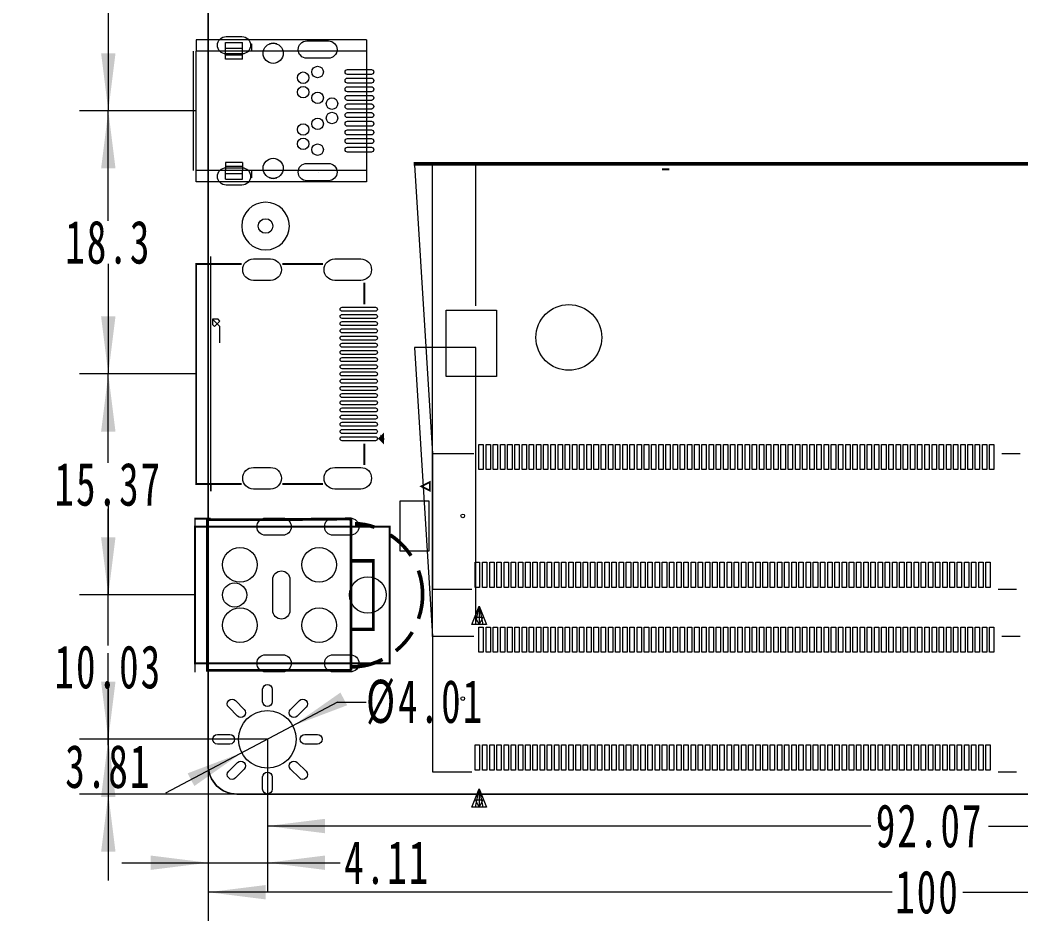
# Model space of a CAD drawing. Header units: millimetres. Extents: x -63 to 68, y -58 to 57.
# Drawn here: x -63 to 6.6, y -58.1 to 4.5 of the extents above; entities that cross this region are included whole.
import ezdxf

# ---------------------------------------------------------------- set-up
doc = ezdxf.new("R2010")
doc.units = ezdxf.units.MM
doc.layers.get('0').update_dxf_attribs({"lineweight": 18})
for name, color, linetype, lineweight in [('BG_OUTLINE', 1, 'Continuous', 18), ('PG_SILKSCREEN_TOP', 2, 'Continuous', 18), ('PIN_TOP', 3, 'Continuous', 18), ('尺寸线层', 3, 'Continuous', 18)]:
    doc.layers.add(name, color=color, linetype=linetype, lineweight=lineweight)
doc.styles.add('标准', font='', dxfattribs={"width": 0.667})
doc.styles.get('标准').set_extended_font_data('宋体')
doc.dimstyles.new('标准', dxfattribs={"dimtxt": 3, "dimasz": 4, "dimexe": 2, "dimexo": 0, "dimtad": 0, "dimtih": 1, "dimtoh": 1, "dimdsep": 46, "dimtxsty": '标准', "dimblk": '_CAXARROW', "dimcen": 0, "dimdle": 6, "dimazin": 2, "dimtfac": 0.707107, "dimtdec": 3, "dimtmove": 0, "dimatfit": 3, "dimfxl": 1, "dimtolj": 1, "dimarcsym": 1})

# ---------------------------------------------------------------- blocks, each defined once
blk = doc.blocks.new('*X2')
at = {"layer": '尺寸线层', "linetype": 'ByBlock'}
for points in [[(-45.799, -51.513), (-41.799, -51.013), (-41.799, -52.013)], [(46.276, -51.513), (42.276, -51.013), (42.276, -52.013)]]:
    blk.add_hatch(color=0, dxfattribs=at).paths.add_polyline_path(points, flags=0)
at = {"layer": '尺寸线层', "color": 0, "linetype": 'ByBlock'}
for p, q in [((-45.799, -45.482), (-45.799, -53.513)), ((46.276, -45.481), (46.276, -53.513)), ((-3.853, -51.513), (-45.799, -51.513)), ((4.33, -51.513), (46.276, -51.513))]:
    blk.add_line(p, q, dxfattribs=at)
at = {"layer": '尺寸线层', "color": 0, "linetype": 'ByBlock', "insert": (0.238, -51.513), "char_height": 3, "width": 12.27418, "attachment_point": 5, "line_spacing_factor": 1.15057, "style": '标准'}
blk.add_mtext('\\T1.1;92.07', dxfattribs=at)
blk = doc.blocks.new('_CAXARROW')
blk.add_hatch(color=0).paths.add_polyline_path([(0, 0), (-1, 0.125), (-1, -0.125)], flags=0)
blk = doc.blocks.new('*X3')
at = {"layer": '尺寸线层', "linetype": 'ByBlock'}
for points in [[(-49.914, -56.114), (-45.914, -55.614), (-45.914, -56.614)], [(50.086, -56.114), (46.086, -55.614), (46.086, -56.614)]]:
    blk.add_hatch(color=0, dxfattribs=at).paths.add_polyline_path(points, flags=0)
at = {"layer": '尺寸线层', "color": 0, "linetype": 'ByBlock'}
for p, q in [((-49.914, -47.292), (-49.914, -58.114)), ((50.086, -47.291), (50.086, -58.114)), ((-2.369, -56.114), (-49.914, -56.114)), ((2.541, -56.114), (50.086, -56.114))]:
    blk.add_line(p, q, dxfattribs=at)
at = {"layer": '尺寸线层', "color": 0, "linetype": 'ByBlock', "insert": (0.086, -56.114), "char_height": 3, "width": 7.36451, "attachment_point": 5, "line_spacing_factor": 1.15057, "style": '标准'}
blk.add_mtext('\\T1.1;100', dxfattribs=at)
blk = doc.blocks.new('*X4')
at = {"layer": '尺寸线层', "linetype": 'ByBlock'}
for points in [[(-49.914, -54.063), (-53.914, -53.563), (-53.914, -54.563)], [(-45.799, -54.063), (-41.799, -53.563), (-41.799, -54.563)]]:
    blk.add_hatch(color=0, dxfattribs=at).paths.add_polyline_path(points, flags=0)
at = {"layer": '尺寸线层', "color": 0, "linetype": 'ByBlock'}
for p, q in [((-45.799, -45.482), (-45.799, -56.063)), ((-49.914, -47.292), (-49.914, -56.063)), ((-55.914, -54.063), (-45.799, -54.063)), ((-45.799, -54.063), (-40.747, -54.063))]:
    blk.add_line(p, q, dxfattribs=at)
at = {"layer": '尺寸线层', "color": 0, "linetype": 'ByBlock', "insert": (-37.473, -54.063), "char_height": 3, "width": 9.81934, "attachment_point": 5, "line_spacing_factor": 1.15057, "style": '标准'}
blk.add_mtext('\\T1.1;4.11', dxfattribs=at)
blk = doc.blocks.new('*X6')
at = {"layer": '尺寸线层', "linetype": 'ByBlock'}
for points in [[(-56.857, -45.482), (-57.357, -41.482), (-56.357, -41.482)], [(-56.857, -49.292), (-57.357, -53.292), (-56.357, -53.292)]]:
    blk.add_hatch(color=0, dxfattribs=at).paths.add_polyline_path(points, flags=0)
at = {"layer": '尺寸线层', "color": 0, "linetype": 'ByBlock'}
for p, q in [((-56.857, -45.887), (-56.857, -39.482)), ((-45.799, -45.482), (-58.857, -45.482)), ((-47.914, -49.292), (-58.857, -49.292)), ((-56.857, -48.887), (-56.857, -55.292))]:
    blk.add_line(p, q, dxfattribs=at)
at = {"layer": '尺寸线层', "color": 0, "linetype": 'ByBlock', "insert": (-56.857, -47.387), "char_height": 3, "width": 9.81934, "attachment_point": 5, "line_spacing_factor": 1.15057, "style": '标准'}
blk.add_mtext('\\T1.1;3.81', dxfattribs=at)
blk = doc.blocks.new('*X7')
at = {"layer": '尺寸线层', "linetype": 'ByBlock'}
for points in [[(-56.857, -35.449), (-57.357, -31.449), (-56.357, -31.449)], [(-56.857, -45.482), (-57.357, -49.482), (-56.357, -49.482)]]:
    blk.add_hatch(color=0, dxfattribs=at).paths.add_polyline_path(points, flags=0)
at = {"layer": '尺寸线层', "color": 0, "linetype": 'ByBlock'}
for p, q in [((-56.857, -38.965), (-56.857, -29.449)), ((-50.824, -35.449), (-58.857, -35.449)), ((-56.857, -41.965), (-56.857, -51.482)), ((-45.799, -45.482), (-58.857, -45.482))]:
    blk.add_line(p, q, dxfattribs=at)
at = {"layer": '尺寸线层', "color": 0, "linetype": 'ByBlock', "insert": (-56.857, -40.465), "char_height": 3, "width": 12.27418, "attachment_point": 5, "line_spacing_factor": 1.15057, "style": '标准'}
blk.add_mtext('\\T1.1;10.03', dxfattribs=at)
blk = doc.blocks.new('*X8')
at = {"layer": '尺寸线层', "linetype": 'ByBlock'}
for points in [[(-56.857, -20.082), (-57.357, -24.082), (-56.357, -24.082)], [(-56.857, -35.449), (-57.357, -31.449), (-56.357, -31.449)]]:
    blk.add_hatch(color=0, dxfattribs=at).paths.add_polyline_path(points, flags=0)
at = {"layer": '尺寸线层', "color": 0, "linetype": 'ByBlock'}
for p, q in [((-50.747, -20.082), (-58.857, -20.082)), ((-56.857, -26.265), (-56.857, -20.082)), ((-56.857, -29.265), (-56.857, -35.449)), ((-50.824, -35.449), (-58.857, -35.449))]:
    blk.add_line(p, q, dxfattribs=at)
at = {"layer": '尺寸线层', "color": 0, "linetype": 'ByBlock', "insert": (-56.857, -27.765), "char_height": 3, "width": 12.27418, "attachment_point": 5, "line_spacing_factor": 1.15057, "style": '标准'}
blk.add_mtext('\\T1.1;15.37', dxfattribs=at)
blk = doc.blocks.new('*X9')
at = {"layer": '尺寸线层', "linetype": 'ByBlock'}
for points in [[(-56.857, -1.786), (-57.357, -5.786), (-56.357, -5.786)], [(-56.857, -20.082), (-57.357, -16.082), (-56.357, -16.082)]]:
    blk.add_hatch(color=0, dxfattribs=at).paths.add_polyline_path(points, flags=0)
at = {"layer": '尺寸线层', "color": 0, "linetype": 'ByBlock'}
for p, q in [((-50.747, -1.786), (-58.857, -1.786)), ((-56.857, -9.434), (-56.857, -1.786)), ((-56.857, -12.434), (-56.857, -20.082)), ((-50.747, -20.082), (-58.857, -20.082))]:
    blk.add_line(p, q, dxfattribs=at)
at = {"layer": '尺寸线层', "color": 0, "linetype": 'ByBlock', "insert": (-56.857, -10.934), "char_height": 3, "width": 9.81934, "attachment_point": 5, "line_spacing_factor": 1.15057, "style": '标准'}
blk.add_mtext('\\T1.1;18.3', dxfattribs=at)
blk = doc.blocks.new('*X10')
at = {"layer": '尺寸线层', "linetype": 'ByBlock'}
for points in [[(-56.857, 16.738), (-57.357, 12.738), (-56.357, 12.738)], [(-56.857, -1.786), (-57.357, 2.214), (-56.357, 2.214)]]:
    blk.add_hatch(color=0, dxfattribs=at).paths.add_polyline_path(points, flags=0)
at = {"layer": '尺寸线层', "color": 0, "linetype": 'ByBlock'}
for p, q in [((-51.894, 16.738), (-58.857, 16.738)), ((-56.857, 8.976), (-56.857, 16.738)), ((-56.857, 5.976), (-56.857, -1.786)), ((-50.747, -1.786), (-58.857, -1.786))]:
    blk.add_line(p, q, dxfattribs=at)
at = {"layer": '尺寸线层', "color": 0, "linetype": 'ByBlock', "insert": (-56.857, 7.476), "char_height": 3, "width": 12.27418, "attachment_point": 5, "line_spacing_factor": 1.15057, "style": '标准'}
blk.add_mtext('\\T1.1;18.52', dxfattribs=at)
blk = doc.blocks.new('*X24')
at = {"layer": '尺寸线层', "linetype": 'ByBlock'}
for points in [[(-44.025, -44.544), (-40.255, -43.117), (-40.722, -42.233)], [(-47.573, -46.419), (-50.876, -48.73), (-51.344, -47.846)]]:
    blk.add_hatch(color=0, dxfattribs=at).paths.add_polyline_path(points, flags=0)
at = {"layer": '尺寸线层', "color": 0, "linetype": 'ByBlock'}
for q in [(-52.878, -49.222), (-38.925, -42.907)]:
    blk.add_line((-40.926, -42.907), q, dxfattribs=at)
at = {"layer": '尺寸线层', "color": 0, "linetype": 'ByBlock', "insert": (-34.834, -42.907), "char_height": 3, "width": 12.27418, "attachment_point": 5, "line_spacing_factor": 1.15057, "style": '标准'}
blk.add_mtext('\\T1.1;%%C4.01', dxfattribs=at)

msp = doc.modelspace()

# ---------------------------------------------------------------- linework, layer by layer
at = {"layer": 'BG_OUTLINE'}
for points in [[(48.086, -49.291), (-47.914, -49.292, -0.414214), (-49.914, -47.292), (-49.914, 48.708, -0.414214), (-47.914, 50.708), (48.085, 50.709, -0.414214), (50.085, 48.709), (50.086, -47.291, -0.414214)], [(50.086, -47.291), (50.085, 48.709, 0.414214), (48.085, 50.709), (-47.914, 50.708, 0.414214), (-49.914, 48.708), (-49.914, -47.292, 0.414214), (-47.914, -49.292), (48.086, -49.291, 0.414214)]]:
    msp.add_lwpolyline(points, format="xyb", close=True, dxfattribs=at)
for points in [[(-49.731, -27.732), (-49.731, -28.226), (-49.731, -11.924)], [(-49.101, -17.923), (-49.101, -16.78), (-49.609, -16.272), (-49.609, -16.653), (-49.482, -16.78), (-49.101, -16.399), (-49.228, -16.272), (-49.609, -16.272)], [(-50.824, -40.819), (-50.824, -30.079)]]:
    msp.add_lwpolyline(points, dxfattribs=at)
at = {"layer": 'PG_SILKSCREEN_TOP'}
for points in [[(-50.741, 3.144), (-50.741, 2.373), (-50.747, 2.367)], [(-38.897, 3.144), (-50.747, 3.144)], [(-48.717, 2.364), (-48.717, 2.974)], [(-48.717, 2.974), (-47.517, 2.974)], [(-47.517, 2.364), (-47.517, 2.974)], [(-46.897, 2.864), (-46.897, 2.364)], [(-38.897, 3.144), (-38.897, -6.716)], [(-50.926, -5.936), (-50.926, 2.364)], [(-50.747, -5.936), (-50.747, 2.364)], [(-38.897, 2.364), (-50.747, 2.364)], [(-48.717, 2.574), (-47.517, 2.574)], [(-48.717, 1.817), (-48.717, 2.364)], [(-47.517, 2.424), (-47.497, 2.424)], [(-47.517, 1.817), (-47.517, 2.364)], [(-47.517, 2.086), (-48.717, 2.086)], [(-47.517, 1.817), (-48.717, 1.817)], [(-48.717, -5.389), (-48.717, -5.936)], [(-47.517, -5.389), (-48.717, -5.389)], [(-47.517, -5.389), (-47.517, -5.936)], [(-34.319, -5.54), (-35.568, -5.54), (-34.318, -25.639), (-34.318, -35.052), (-31.578, -35.052)], [(-34.318, -25.639), (-34.319, -5.54)], [(-31.319, -15.347), (-31.319, -5.54), (-34.319, -5.54)], [(-50.75, -6.715), (-50.75, -5.944)], [(-38.897, -5.936), (-50.747, -5.936)], [(-47.517, -5.658), (-48.717, -5.658)], [(-48.717, -6.546), (-48.717, -5.936)], [(-48.717, -6.146), (-47.517, -6.146)], [(-47.517, -6.546), (-47.517, -5.936)], [(-47.517, -5.996), (-47.497, -5.996)], [(-46.897, -5.936), (-46.897, -6.436)], [(-38.897, -6.716), (-50.747, -6.716)], [(-48.717, -6.546), (-47.517, -6.546)], [(-34.319, -18.24), (-35.568, -18.24), (-34.318, -38.339), (-34.318, -47.752), (-31.578, -47.752)], [(-31.319, -37.341), (-31.319, -18.24), (-34.319, -18.24)], [(-34.318, -38.339), (-34.319, -18.24)], [(-31.319, -24.641), (-31.319, -20.635)], [(-31.443, -25.639), (-34.318, -25.639)], [(6.522, -25.639), (5.252, -25.639)], [(4.998, -35.052), (6.268, -35.052)], [(-31.072, -36.231), (-30.821, -37.501), (-31.321, -37.501), (-31.072, -36.231), (-31.072, -37.501)], [(-31.443, -38.339), (-34.318, -38.339)], [(6.522, -38.339), (5.252, -38.339)], [(4.998, -47.752), (6.268, -47.752)], [(-31.072, -48.931), (-30.821, -50.201), (-31.321, -50.201), (-31.072, -48.931), (-31.072, -50.201)]]:
    msp.add_lwpolyline(points, dxfattribs=at)
for points, format in [([(-46.897, 2.787, 0.020896), (-46.9, 2.837)], "xyb"), ([(-45.137, 2.864, 0.192567), (-45.657, 2.864)], "xyb"), ([(-35.639, -5.477, 0.254, 0.254, 0), (41.196, -5.476, 0.254, 0.254, 0)], "xyseb"), ([(-18.367, -5.858, 0.152, 0.152, 0), (-17.859, -5.858, 0.152, 0.152, 0)], "xyseb"), ([(-45.657, -6.436, 0.192567), (-45.137, -6.436)], "xyb"), ([(-47.589, -27.732, 0.127, 0.127, 0), (-50.747, -27.732, 0.127, 0.127, 0), (-50.747, -12.432, 0.127, 0.127, 0), (-47.589, -12.432, 0.127, 0.127, 0)], "xyseb"), ([(-44.749, -12.432, 0.127, 0.127, 0), (-41.939, -12.432, 0.127, 0.127, 0)], "xyseb"), ([(-39.059, -13.742, 0.127, 0.127, 0), (-39.059, -15.242, 0.127, 0.127, 0)], "xyseb"), ([(-38.013, -24.569, 0.127, 0.127, 0), (-37.759, -24.823, 0.127, 0.127, 0), (-37.759, -24.315, 0.127, 0.127, 0), (-38.013, -24.569, 0.127, 0.127, 0), (-37.759, -24.569, 0.127, 0.127, 0), (-37.886, -24.442, 0.127, 0.127, 0), (-37.886, -24.569, 0.127, 0.127, 0), (-37.759, -24.696, 0.127, 0.127, 0)], "xyseb"), ([(-39.059, -24.922, 0.127, 0.127, 0), (-39.059, -26.422, 0.127, 0.127, 0)], "xyseb"), ([(-41.939, -27.732, 0.127, 0.127, 0), (-44.749, -27.732, 0.127, 0.127, 0)], "xyseb"), ([(-49.748, -30.145, 0.127, 0.127, 0), (-50.874, -30.145, 0.127, 0.127, 0)], "xyseb"), ([(-39.965, -30.158, 0.203, 0.203, 0), (-45.185, -30.209, 0.203, 0.203, 0), (-49.955, -30.209, 0.203, 0.203, 0), (-49.955, -40.689, 0.203, 0.203, 0), (-39.965, -40.689, 0.203, 0.203, 0)], "xyseb"), ([(-39.985, -40.709, 0.203, 0.203, 0), (-39.985, -30.188, 0.203, 0.203, 0), (-40.094, -30.188, 0.203, 0.203, 0)], "xyseb"), ([(-38.344, -30.739, 0.254, 0.254, 0.089118), (-39.703, -30.496, 0.254, 0.254, 0)], "xyseb"), ([(-35.815, -32.718, 0.254, 0.254, 0.10442), (-37.255, -31.278, 0.254, 0.254, 0)], "xyseb"), ([(-39.957, -37.862, 0.203, 0.203, 0), (-38.433, -37.862, 0.203, 0.203, 0), (-38.433, -33.036, 0.203, 0.203, 0), (-39.957, -33.036, 0.203, 0.203, 0)], "xyseb"), ([(-35.294, -37.1, 0.254, 0.254, 0.173187), (-35.294, -33.749, 0.254, 0.254, 0)], "xyseb"), ([(-36.864, -39.33, 0.254, 0.254, 0.092518), (-35.726, -38.029, 0.254, 0.254, 0)], "xyseb"), ([(-39.955, -40.45, 0.254, 0.254, 0.120146), (-37.793, -39.929, 0.254, 0.254, 0)], "xyseb")]:
    msp.add_lwpolyline(points, format=format, dxfattribs=at)
for points, format in [([(-42.249, -6.045, 1), (-42.249, -6.049, 1)], "xyb"), ([(-45.926, -8.139, 1), (-45.926, -11.45, 1)], "xyb"), ([(-35.101, -27.894, 0.127, 0.127, 0), (-34.501, -28.194, 0.127, 0.127, 0), (-34.501, -27.594, 0.127, 0.127, 0)], "xyseb"), ([(-50.824, -30.699, 0.13, 0.13, 0), (-50.824, -40.199, 0.13, 0.13, 0), (-37.294, -40.199, 0.13, 0.13, 0), (-37.294, -30.699, 0.13, 0.13, 0)], "xyseb")]:
    msp.add_lwpolyline(points, format=format, close=True, dxfattribs=at)
for points in [[(-38.433, -37.862), (-38.586, -37.862), (-38.586, -37.836), (-39.856, -37.836), (-39.856, -37.862), (-40.008, -37.862), (-40.008, -33.036), (-38.433, -33.036)], [(-38.502, -37.778), (-39.945, -37.778), (-39.945, -33.14), (-38.502, -33.14)], [(-31.072, -36.231), (-30.562, -37.501), (-31.58, -37.501)], [(-31.072, -37.501), (-31.321, -37.001), (-30.821, -37.001)], [(-31.072, -48.931), (-30.562, -50.201), (-31.58, -50.201)], [(-31.072, -50.201), (-31.321, -49.701), (-30.821, -49.701)]]:
    msp.add_lwpolyline(points, close=True, dxfattribs=at)
at = {"layer": 'PIN_TOP'}
for points in [[(-47.567, 2.174), (-48.667, 2.174, -1), (-48.667, 3.374), (-47.567, 3.374, -1)], [(-41.557, 1.874), (-43.057, 1.874, -1), (-43.057, 3.074), (-41.557, 3.074, -1)], [(-38.572, 0.739), (-40.222, 0.739, -1), (-40.222, 1.089), (-38.572, 1.089, -1)], [(-38.572, 0.139), (-40.222, 0.139, -1), (-40.222, 0.489), (-38.572, 0.489, -1)], [(-38.572, -0.461), (-40.222, -0.461, -1), (-40.222, -0.111), (-38.572, -0.111, -1)], [(-38.572, -1.061), (-40.222, -1.061, -1), (-40.222, -0.711), (-38.572, -0.711, -1)], [(-38.572, -1.661), (-40.222, -1.661, -1), (-40.222, -1.311), (-38.572, -1.311, -1)], [(-38.572, -2.261), (-40.222, -2.261, -1), (-40.222, -1.911), (-38.572, -1.911, -1)], [(-38.572, -2.861), (-40.222, -2.861, -1), (-40.222, -2.511), (-38.572, -2.511, -1)], [(-38.572, -3.461), (-40.222, -3.461, -1), (-40.222, -3.111), (-38.572, -3.111, -1)], [(-38.572, -4.061), (-40.222, -4.061, -1), (-40.222, -3.711), (-38.572, -3.711, -1)], [(-38.572, -4.661), (-40.222, -4.661, -1), (-40.222, -4.311), (-38.572, -4.311, -1)], [(-41.557, -6.646), (-43.057, -6.646, -1), (-43.057, -5.446), (-41.557, -5.446, -1)], [(-47.567, -6.946), (-48.667, -6.946, -1), (-48.667, -5.746), (-47.567, -5.746, -1)], [(-45.573, -13.581), (-46.766, -13.581, -1), (-46.766, -12.082), (-45.573, -12.082, -1)], [(-39.308, -13.581), (-41.111, -13.581, -1), (-41.111, -12.082), (-39.308, -12.082, -1)], [(-38.294, -15.721), (-40.605, -15.721, -1), (-40.605, -15.442), (-38.294, -15.442, -1)], [(-38.294, -16.221), (-40.605, -16.221, -1), (-40.605, -15.942), (-38.294, -15.942, -1)], [(-38.294, -16.721), (-40.605, -16.721, -1), (-40.605, -16.442), (-38.294, -16.442, -1)], [(-38.294, -17.221), (-40.605, -17.221, -1), (-40.605, -16.942), (-38.294, -16.942, -1)], [(-38.294, -17.721), (-40.605, -17.721, -1), (-40.605, -17.442), (-38.294, -17.442, -1)], [(-38.294, -18.221), (-40.605, -18.221, -1), (-40.605, -17.942), (-38.294, -17.942, -1)], [(-38.294, -18.721), (-40.605, -18.721, -1), (-40.605, -18.442), (-38.294, -18.442, -1)], [(-38.294, -19.221), (-40.605, -19.221, -1), (-40.605, -18.942), (-38.294, -18.942, -1)], [(-38.294, -19.721), (-40.605, -19.721, -1), (-40.605, -19.442), (-38.294, -19.442, -1)], [(-38.294, -20.221), (-40.605, -20.221, -1), (-40.605, -19.942), (-38.294, -19.942, -1)], [(-38.294, -20.721), (-40.605, -20.721, -1), (-40.605, -20.442), (-38.294, -20.442, -1)], [(-38.294, -21.221), (-40.605, -21.221, -1), (-40.605, -20.942), (-38.294, -20.942, -1)], [(-38.294, -21.721), (-40.605, -21.721, -1), (-40.605, -21.442), (-38.294, -21.442, -1)], [(-38.294, -22.221), (-40.605, -22.221, -1), (-40.605, -21.942), (-38.294, -21.942, -1)], [(-38.294, -22.721), (-40.605, -22.721, -1), (-40.605, -22.442), (-38.294, -22.442, -1)], [(-38.294, -23.221), (-40.605, -23.221, -1), (-40.605, -22.942), (-38.294, -22.942, -1)], [(-38.294, -23.721), (-40.605, -23.721, -1), (-40.605, -23.442), (-38.294, -23.442, -1)], [(-38.294, -24.221), (-40.605, -24.221, -1), (-40.605, -23.942), (-38.294, -23.942, -1)], [(-38.294, -24.721), (-40.605, -24.721, -1), (-40.605, -24.442), (-38.294, -24.442, -1)], [(-45.572, -28.081), (-46.766, -28.081, -1), (-46.766, -26.582), (-45.572, -26.582, -1)], [(-39.308, -28.081), (-41.111, -28.081, -1), (-41.111, -26.582), (-39.308, -26.582, -1)], [(-44.737, -31.295), (-45.931, -31.295, -1), (-45.931, -30.102), (-44.737, -30.102, -1)], [(-40.037, -31.295), (-41.231, -31.295, -1), (-41.231, -30.102), (-40.037, -30.102, -1)], [(-45.421, -36.528), (-45.421, -34.369, -1), (-44.227, -34.369), (-44.227, -36.528, -1)], [(-44.737, -40.796), (-45.931, -40.796, -1), (-45.931, -39.602), (-44.737, -39.602, -1)], [(-40.037, -40.796), (-41.231, -40.796, -1), (-41.231, -39.602), (-40.037, -39.602, -1)], [(-45.469, -42.007), (-45.469, -42.871, -1), (-46.129, -42.871), (-46.129, -42.007, -1)], [(-48.022, -42.792), (-47.412, -43.402, -1), (-47.879, -43.869), (-48.489, -43.259, -1)], [(-43.109, -43.259), (-43.72, -43.869, -1), (-44.187, -43.402), (-43.576, -42.792, -1)], [(-49.274, -45.151), (-48.41, -45.151, -1), (-48.41, -45.812), (-49.274, -45.812, -1)], [(-42.324, -45.812), (-43.188, -45.812, -1), (-43.188, -45.151), (-42.324, -45.151, -1)], [(-48.489, -47.705), (-47.878, -47.094, -1), (-47.412, -47.561), (-48.022, -48.172, -1)], [(-43.576, -48.172), (-44.187, -47.561, -1), (-43.72, -47.094), (-43.109, -47.705, -1)], [(-46.129, -48.956), (-46.129, -48.093, -1), (-45.469, -48.093), (-45.469, -48.956, -1)]]:
    msp.add_lwpolyline(points, format="xyb", close=True, dxfattribs=at)
for points in [[(-29.866, -15.652), (-29.866, -20.249), (-33.371, -20.249), (-33.371, -15.652)], [(-30.793, -24.976), (-30.793, -26.729), (-31.098, -26.729), (-31.098, -24.976)], [(-30.293, -24.976), (-30.293, -26.729), (-30.597, -26.729), (-30.597, -24.976)], [(-29.792, -24.976), (-29.792, -26.729), (-30.097, -26.729), (-30.097, -24.976)], [(-29.292, -24.976), (-29.292, -26.729), (-29.597, -26.729), (-29.597, -24.976)], [(-28.791, -24.976), (-28.791, -26.729), (-29.096, -26.729), (-29.096, -24.976)], [(-28.291, -24.976), (-28.291, -26.729), (-28.596, -26.729), (-28.596, -24.976)], [(-27.793, -24.976), (-27.793, -26.729), (-28.098, -26.729), (-28.098, -24.976)], [(-27.293, -24.976), (-27.293, -26.729), (-27.598, -26.729), (-27.598, -24.976)], [(-26.792, -24.976), (-26.792, -26.729), (-27.097, -26.729), (-27.097, -24.976)], [(-26.292, -24.976), (-26.292, -26.729), (-26.597, -26.729), (-26.597, -24.976)], [(-25.792, -24.976), (-25.792, -26.729), (-26.097, -26.729), (-26.097, -24.976)], [(-25.291, -24.976), (-25.291, -26.729), (-25.596, -26.729), (-25.596, -24.976)], [(-24.791, -24.976), (-24.791, -26.729), (-25.096, -26.729), (-25.096, -24.976)], [(-24.293, -24.976), (-24.293, -26.729), (-24.598, -26.729), (-24.598, -24.976)], [(-23.793, -24.976), (-23.793, -26.729), (-24.098, -26.729), (-24.098, -24.976)], [(-23.292, -24.976), (-23.292, -26.729), (-23.597, -26.729), (-23.597, -24.976)], [(-22.792, -24.976), (-22.792, -26.729), (-23.097, -26.729), (-23.097, -24.976)], [(-22.292, -24.976), (-22.292, -26.729), (-22.596, -26.729), (-22.596, -24.976)], [(-21.791, -24.976), (-21.791, -26.729), (-22.096, -26.729), (-22.096, -24.976)], [(-21.291, -24.976), (-21.291, -26.729), (-21.596, -26.729), (-21.596, -24.976)], [(-20.793, -24.976), (-20.793, -26.729), (-21.098, -26.729), (-21.098, -24.976)], [(-20.293, -24.976), (-20.293, -26.729), (-20.597, -26.729), (-20.597, -24.976)], [(-19.792, -24.976), (-19.792, -26.729), (-20.097, -26.729), (-20.097, -24.976)], [(-19.292, -24.976), (-19.292, -26.729), (-19.597, -26.729), (-19.597, -24.976)], [(-18.791, -24.976), (-18.791, -26.729), (-19.096, -26.729), (-19.096, -24.976)], [(-18.291, -24.976), (-18.291, -26.729), (-18.596, -26.729), (-18.596, -24.976)], [(-17.793, -24.976), (-17.793, -26.729), (-18.098, -26.729), (-18.098, -24.976)], [(-17.293, -24.976), (-17.293, -26.729), (-17.598, -26.729), (-17.598, -24.976)], [(-16.792, -24.976), (-16.792, -26.729), (-17.097, -26.729), (-17.097, -24.976)], [(-16.292, -24.976), (-16.292, -26.729), (-16.597, -26.729), (-16.597, -24.976)], [(-15.792, -24.976), (-15.792, -26.729), (-16.097, -26.729), (-16.097, -24.976)], [(-15.291, -24.976), (-15.291, -26.729), (-15.596, -26.729), (-15.596, -24.976)], [(-14.791, -24.976), (-14.791, -26.729), (-15.096, -26.729), (-15.096, -24.976)], [(-14.293, -24.976), (-14.293, -26.729), (-14.598, -26.729), (-14.598, -24.976)], [(-13.793, -24.976), (-13.793, -26.729), (-14.098, -26.729), (-14.098, -24.976)], [(-13.292, -24.976), (-13.292, -26.729), (-13.597, -26.729), (-13.597, -24.976)], [(-12.792, -24.976), (-12.792, -26.729), (-13.097, -26.729), (-13.097, -24.976)], [(-12.292, -24.976), (-12.292, -26.729), (-12.596, -26.729), (-12.596, -24.976)], [(-11.791, -24.976), (-11.791, -26.729), (-12.096, -26.729), (-12.096, -24.976)], [(-11.291, -24.976), (-11.291, -26.729), (-11.596, -26.729), (-11.596, -24.976)], [(-10.793, -24.976), (-10.793, -26.729), (-11.098, -26.729), (-11.098, -24.976)], [(-10.293, -24.976), (-10.293, -26.729), (-10.597, -26.729), (-10.597, -24.976)], [(-9.792, -24.976), (-9.792, -26.729), (-10.097, -26.729), (-10.097, -24.976)], [(-9.292, -24.976), (-9.292, -26.729), (-9.597, -26.729), (-9.597, -24.976)], [(-8.791, -24.976), (-8.791, -26.729), (-9.096, -26.729), (-9.096, -24.976)], [(-8.291, -24.976), (-8.291, -26.729), (-8.596, -26.729), (-8.596, -24.976)], [(-7.791, -24.976), (-7.791, -26.729), (-8.096, -26.729), (-8.096, -24.976)], [(-7.293, -24.976), (-7.293, -26.729), (-7.598, -26.729), (-7.598, -24.976)], [(-6.793, -24.976), (-6.793, -26.729), (-7.097, -26.729), (-7.097, -24.976)], [(-6.292, -24.976), (-6.292, -26.729), (-6.597, -26.729), (-6.597, -24.976)], [(-5.792, -24.976), (-5.792, -26.729), (-6.097, -26.729), (-6.097, -24.976)], [(-5.291, -24.976), (-5.291, -26.729), (-5.596, -26.729), (-5.596, -24.976)], [(-4.791, -24.976), (-4.791, -26.729), (-5.096, -26.729), (-5.096, -24.976)], [(-4.291, -24.976), (-4.291, -26.729), (-4.595, -26.729), (-4.595, -24.976)], [(-3.793, -24.976), (-3.793, -26.729), (-4.098, -26.729), (-4.098, -24.976)], [(-3.292, -24.976), (-3.292, -26.729), (-3.597, -26.729), (-3.597, -24.976)], [(-2.792, -24.976), (-2.792, -26.729), (-3.097, -26.729), (-3.097, -24.976)], [(-2.292, -24.976), (-2.292, -26.729), (-2.596, -26.729), (-2.596, -24.976)], [(-1.791, -24.976), (-1.791, -26.729), (-2.096, -26.729), (-2.096, -24.976)], [(-1.291, -24.976), (-1.291, -26.729), (-1.596, -26.729), (-1.596, -24.976)], [(-0.793, -24.976), (-0.793, -26.729), (-1.098, -26.729), (-1.098, -24.976)], [(-0.293, -24.976), (-0.293, -26.729), (-0.597, -26.729), (-0.597, -24.976)], [(0.208, -24.976), (0.208, -26.729), (-0.097, -26.729), (-0.097, -24.976)], [(0.708, -24.976), (0.708, -26.729), (0.403, -26.729), (0.403, -24.976)], [(1.208, -24.976), (1.208, -26.729), (0.904, -26.729), (0.904, -24.976)], [(1.709, -24.976), (1.709, -26.729), (1.404, -26.729), (1.404, -24.976)], [(2.209, -24.976), (2.209, -26.729), (1.904, -26.729), (1.904, -24.976)], [(2.707, -24.976), (2.707, -26.729), (2.402, -26.729), (2.402, -24.976)], [(3.207, -24.976), (3.207, -26.729), (2.903, -26.729), (2.903, -24.976)], [(3.708, -24.976), (3.708, -26.729), (3.403, -26.729), (3.403, -24.976)], [(4.208, -24.976), (4.208, -26.729), (3.903, -26.729), (3.903, -24.976)], [(4.709, -24.976), (4.709, -26.729), (4.404, -26.729), (4.404, -24.976)], [(-34.565, -28.898), (-34.565, -32.403), (-36.571, -32.403), (-36.571, -28.898)], [(-31.042, -33.175), (-31.042, -34.928), (-31.347, -34.928), (-31.347, -33.175)], [(-30.541, -33.175), (-30.541, -34.928), (-30.846, -34.928), (-30.846, -33.175)], [(-30.041, -33.175), (-30.041, -34.928), (-30.346, -34.928), (-30.346, -33.175)], [(-29.541, -33.175), (-29.541, -34.928), (-29.846, -34.928), (-29.846, -33.175)], [(-29.043, -33.175), (-29.043, -34.928), (-29.348, -34.928), (-29.348, -33.175)], [(-28.543, -33.175), (-28.543, -34.928), (-28.847, -34.928), (-28.847, -33.175)], [(-28.042, -33.175), (-28.042, -34.928), (-28.347, -34.928), (-28.347, -33.175)], [(-27.542, -33.175), (-27.542, -34.928), (-27.847, -34.928), (-27.847, -33.175)], [(-27.041, -33.175), (-27.041, -34.928), (-27.346, -34.928), (-27.346, -33.175)], [(-26.541, -33.175), (-26.541, -34.928), (-26.846, -34.928), (-26.846, -33.175)], [(-26.043, -33.175), (-26.043, -34.928), (-26.348, -34.928), (-26.348, -33.175)], [(-25.543, -33.175), (-25.543, -34.928), (-25.848, -34.928), (-25.848, -33.175)], [(-25.042, -33.175), (-25.042, -34.928), (-25.347, -34.928), (-25.347, -33.175)], [(-24.542, -33.175), (-24.542, -34.928), (-24.847, -34.928), (-24.847, -33.175)], [(-24.042, -33.175), (-24.042, -34.928), (-24.346, -34.928), (-24.346, -33.175)], [(-23.541, -33.175), (-23.541, -34.928), (-23.846, -34.928), (-23.846, -33.175)], [(-23.041, -33.175), (-23.041, -34.928), (-23.346, -34.928), (-23.346, -33.175)], [(-22.543, -33.175), (-22.543, -34.928), (-22.848, -34.928), (-22.848, -33.175)], [(-22.043, -33.175), (-22.043, -34.928), (-22.347, -34.928), (-22.347, -33.175)], [(-21.542, -33.175), (-21.542, -34.928), (-21.847, -34.928), (-21.847, -33.175)], [(-21.042, -33.175), (-21.042, -34.928), (-21.347, -34.928), (-21.347, -33.175)], [(-20.542, -33.175), (-20.542, -34.928), (-20.846, -34.928), (-20.846, -33.175)], [(-20.041, -33.175), (-20.041, -34.928), (-20.346, -34.928), (-20.346, -33.175)], [(-19.541, -33.175), (-19.541, -34.928), (-19.846, -34.928), (-19.846, -33.175)], [(-19.043, -33.175), (-19.043, -34.928), (-19.348, -34.928), (-19.348, -33.175)], [(-18.543, -33.175), (-18.543, -34.928), (-18.847, -34.928), (-18.847, -33.175)], [(-18.042, -33.175), (-18.042, -34.928), (-18.347, -34.928), (-18.347, -33.175)], [(-17.542, -33.175), (-17.542, -34.928), (-17.847, -34.928), (-17.847, -33.175)], [(-17.041, -33.175), (-17.041, -34.928), (-17.346, -34.928), (-17.346, -33.175)], [(-16.541, -33.175), (-16.541, -34.928), (-16.846, -34.928), (-16.846, -33.175)], [(-16.041, -33.175), (-16.041, -34.928), (-16.345, -34.928), (-16.345, -33.175)], [(-15.543, -33.175), (-15.543, -34.928), (-15.848, -34.928), (-15.848, -33.175)], [(-15.042, -33.175), (-15.042, -34.928), (-15.347, -34.928), (-15.347, -33.175)], [(-14.542, -33.175), (-14.542, -34.928), (-14.847, -34.928), (-14.847, -33.175)], [(-14.042, -33.175), (-14.042, -34.928), (-14.346, -34.928), (-14.346, -33.175)], [(-13.541, -33.175), (-13.541, -34.928), (-13.846, -34.928), (-13.846, -33.175)], [(-13.041, -33.175), (-13.041, -34.928), (-13.346, -34.928), (-13.346, -33.175)], [(-12.541, -33.175), (-12.541, -34.928), (-12.845, -34.928), (-12.845, -33.175)], [(-12.043, -33.175), (-12.043, -34.928), (-12.347, -34.928), (-12.347, -33.175)], [(-11.542, -33.175), (-11.542, -34.928), (-11.847, -34.928), (-11.847, -33.175)], [(-11.042, -33.175), (-11.042, -34.928), (-11.347, -34.928), (-11.347, -33.175)], [(-10.542, -33.175), (-10.542, -34.928), (-10.846, -34.928), (-10.846, -33.175)], [(-10.041, -33.175), (-10.041, -34.928), (-10.346, -34.928), (-10.346, -33.175)], [(-9.541, -33.175), (-9.541, -34.928), (-9.846, -34.928), (-9.846, -33.175)], [(-9.043, -33.175), (-9.043, -34.928), (-9.348, -34.928), (-9.348, -33.175)], [(-8.543, -33.175), (-8.543, -34.928), (-8.847, -34.928), (-8.847, -33.175)], [(-8.042, -33.175), (-8.042, -34.928), (-8.347, -34.928), (-8.347, -33.175)], [(-7.542, -33.175), (-7.542, -34.928), (-7.847, -34.928), (-7.847, -33.175)], [(-7.041, -33.175), (-7.041, -34.928), (-7.346, -34.928), (-7.346, -33.175)], [(-6.541, -33.175), (-6.541, -34.928), (-6.846, -34.928), (-6.846, -33.175)], [(-6.041, -33.175), (-6.041, -34.928), (-6.345, -34.928), (-6.345, -33.175)], [(-5.543, -33.175), (-5.543, -34.928), (-5.848, -34.928), (-5.848, -33.175)], [(-5.042, -33.175), (-5.042, -34.928), (-5.347, -34.928), (-5.347, -33.175)], [(-4.542, -33.175), (-4.542, -34.928), (-4.847, -34.928), (-4.847, -33.175)], [(-4.042, -33.175), (-4.042, -34.928), (-4.346, -34.928), (-4.346, -33.175)], [(-3.541, -33.175), (-3.541, -34.928), (-3.846, -34.928), (-3.846, -33.175)], [(-3.041, -33.175), (-3.041, -34.928), (-3.346, -34.928), (-3.346, -33.175)], [(-2.541, -33.175), (-2.541, -34.928), (-2.845, -34.928), (-2.845, -33.175)], [(-2.043, -33.175), (-2.043, -34.928), (-2.347, -34.928), (-2.347, -33.175)], [(-1.542, -33.175), (-1.542, -34.928), (-1.847, -34.928), (-1.847, -33.175)], [(-1.042, -33.175), (-1.042, -34.928), (-1.347, -34.928), (-1.347, -33.175)], [(-0.542, -33.175), (-0.542, -34.928), (-0.846, -34.928), (-0.846, -33.175)], [(-0.041, -33.175), (-0.041, -34.928), (-0.346, -34.928), (-0.346, -33.175)], [(0.459, -33.175), (0.459, -34.928), (0.154, -34.928), (0.154, -33.175)], [(0.957, -33.175), (0.957, -34.928), (0.652, -34.928), (0.652, -33.175)], [(1.457, -33.175), (1.457, -34.928), (1.153, -34.928), (1.153, -33.175)], [(1.958, -33.175), (1.958, -34.928), (1.653, -34.928), (1.653, -33.175)], [(2.458, -33.175), (2.458, -34.928), (2.153, -34.928), (2.153, -33.175)], [(2.959, -33.175), (2.959, -34.928), (2.654, -34.928), (2.654, -33.175)], [(3.459, -33.175), (3.459, -34.928), (3.154, -34.928), (3.154, -33.175)], [(3.957, -33.175), (3.957, -34.928), (3.652, -34.928), (3.652, -33.175)], [(4.457, -33.175), (4.457, -34.928), (4.152, -34.928), (4.152, -33.175)], [(-30.793, -37.676), (-30.793, -39.429), (-31.098, -39.429), (-31.098, -37.676)], [(-30.293, -37.676), (-30.293, -39.429), (-30.597, -39.429), (-30.597, -37.676)], [(-29.792, -37.676), (-29.792, -39.429), (-30.097, -39.429), (-30.097, -37.676)], [(-29.292, -37.676), (-29.292, -39.429), (-29.597, -39.429), (-29.597, -37.676)], [(-28.791, -37.676), (-28.791, -39.429), (-29.096, -39.429), (-29.096, -37.676)], [(-28.291, -37.676), (-28.291, -39.429), (-28.596, -39.429), (-28.596, -37.676)], [(-27.791, -37.676), (-27.791, -39.429), (-28.095, -39.429), (-28.095, -37.676)], [(-27.293, -37.676), (-27.293, -39.429), (-27.598, -39.429), (-27.598, -37.676)], [(-26.792, -37.676), (-26.792, -39.429), (-27.097, -39.429), (-27.097, -37.676)], [(-26.292, -37.676), (-26.292, -39.429), (-26.597, -39.429), (-26.597, -37.676)], [(-25.792, -37.676), (-25.792, -39.429), (-26.096, -39.429), (-26.096, -37.676)], [(-25.291, -37.676), (-25.291, -39.429), (-25.596, -39.429), (-25.596, -37.676)], [(-24.791, -37.676), (-24.791, -39.429), (-25.096, -39.429), (-25.096, -37.676)], [(-24.291, -37.676), (-24.291, -39.429), (-24.595, -39.429), (-24.595, -37.676)], [(-23.793, -37.676), (-23.793, -39.429), (-24.097, -39.429), (-24.097, -37.676)], [(-23.292, -37.676), (-23.292, -39.429), (-23.597, -39.429), (-23.597, -37.676)], [(-22.792, -37.676), (-22.792, -39.429), (-23.097, -39.429), (-23.097, -37.676)], [(-22.292, -37.676), (-22.292, -39.429), (-22.596, -39.429), (-22.596, -37.676)], [(-21.791, -37.676), (-21.791, -39.429), (-22.096, -39.429), (-22.096, -37.676)], [(-21.291, -37.676), (-21.291, -39.429), (-21.596, -39.429), (-21.596, -37.676)], [(-20.793, -37.676), (-20.793, -39.429), (-21.098, -39.429), (-21.098, -37.676)], [(-20.293, -37.676), (-20.293, -39.429), (-20.597, -39.429), (-20.597, -37.676)], [(-19.792, -37.676), (-19.792, -39.429), (-20.097, -39.429), (-20.097, -37.676)], [(-19.292, -37.676), (-19.292, -39.429), (-19.597, -39.429), (-19.597, -37.676)], [(-18.791, -37.676), (-18.791, -39.429), (-19.096, -39.429), (-19.096, -37.676)], [(-18.291, -37.676), (-18.291, -39.429), (-18.596, -39.429), (-18.596, -37.676)], [(-17.793, -37.676), (-17.793, -39.429), (-18.098, -39.429), (-18.098, -37.676)], [(-17.293, -37.676), (-17.293, -39.429), (-17.598, -39.429), (-17.598, -37.676)], [(-16.792, -37.676), (-16.792, -39.429), (-17.097, -39.429), (-17.097, -37.676)], [(-16.292, -37.676), (-16.292, -39.429), (-16.597, -39.429), (-16.597, -37.676)], [(-15.792, -37.676), (-15.792, -39.429), (-16.096, -39.429), (-16.096, -37.676)], [(-15.291, -37.676), (-15.291, -39.429), (-15.596, -39.429), (-15.596, -37.676)], [(-14.791, -37.676), (-14.791, -39.429), (-15.096, -39.429), (-15.096, -37.676)], [(-14.293, -37.676), (-14.293, -39.429), (-14.598, -39.429), (-14.598, -37.676)], [(-13.793, -37.676), (-13.793, -39.429), (-14.098, -39.429), (-14.098, -37.676)], [(-13.292, -37.676), (-13.292, -39.429), (-13.597, -39.429), (-13.597, -37.676)], [(-12.792, -37.676), (-12.792, -39.429), (-13.097, -39.429), (-13.097, -37.676)], [(-12.292, -37.676), (-12.292, -39.429), (-12.596, -39.429), (-12.596, -37.676)], [(-11.791, -37.676), (-11.791, -39.429), (-12.096, -39.429), (-12.096, -37.676)], [(-11.291, -37.676), (-11.291, -39.429), (-11.596, -39.429), (-11.596, -37.676)], [(-10.793, -37.676), (-10.793, -39.429), (-11.098, -39.429), (-11.098, -37.676)], [(-10.293, -37.676), (-10.293, -39.429), (-10.597, -39.429), (-10.597, -37.676)], [(-9.792, -37.676), (-9.792, -39.429), (-10.097, -39.429), (-10.097, -37.676)], [(-9.292, -37.676), (-9.292, -39.429), (-9.597, -39.429), (-9.597, -37.676)], [(-8.791, -37.676), (-8.791, -39.429), (-9.096, -39.429), (-9.096, -37.676)], [(-8.291, -37.676), (-8.291, -39.429), (-8.596, -39.429), (-8.596, -37.676)], [(-7.791, -37.676), (-7.791, -39.429), (-8.095, -39.429), (-8.095, -37.676)], [(-7.293, -37.676), (-7.293, -39.429), (-7.598, -39.429), (-7.598, -37.676)], [(-6.792, -37.676), (-6.792, -39.429), (-7.097, -39.429), (-7.097, -37.676)], [(-6.292, -37.676), (-6.292, -39.429), (-6.597, -39.429), (-6.597, -37.676)], [(-5.792, -37.676), (-5.792, -39.429), (-6.097, -39.429), (-6.097, -37.676)], [(-5.291, -37.676), (-5.291, -39.429), (-5.596, -39.429), (-5.596, -37.676)], [(-4.791, -37.676), (-4.791, -39.429), (-5.096, -39.429), (-5.096, -37.676)], [(-4.291, -37.676), (-4.291, -39.429), (-4.595, -39.429), (-4.595, -37.676)], [(-3.793, -37.676), (-3.793, -39.429), (-4.098, -39.429), (-4.098, -37.676)], [(-3.292, -37.676), (-3.292, -39.429), (-3.597, -39.429), (-3.597, -37.676)], [(-2.792, -37.676), (-2.792, -39.429), (-3.097, -39.429), (-3.097, -37.676)], [(-2.292, -37.676), (-2.292, -39.429), (-2.596, -39.429), (-2.596, -37.676)], [(-1.791, -37.676), (-1.791, -39.429), (-2.096, -39.429), (-2.096, -37.676)], [(-1.291, -37.676), (-1.291, -39.429), (-1.596, -39.429), (-1.596, -37.676)], [(-0.793, -37.676), (-0.793, -39.429), (-1.098, -39.429), (-1.098, -37.676)], [(-0.293, -37.676), (-0.293, -39.429), (-0.597, -39.429), (-0.597, -37.676)], [(0.208, -37.676), (0.208, -39.429), (-0.097, -39.429), (-0.097, -37.676)], [(0.708, -37.676), (0.708, -39.429), (0.403, -39.429), (0.403, -37.676)], [(1.209, -37.676), (1.209, -39.429), (0.904, -39.429), (0.904, -37.676)], [(1.709, -37.676), (1.709, -39.429), (1.404, -39.429), (1.404, -37.676)], [(2.209, -37.676), (2.209, -39.429), (1.904, -39.429), (1.904, -37.676)], [(2.707, -37.676), (2.707, -39.429), (2.402, -39.429), (2.402, -37.676)], [(3.208, -37.676), (3.208, -39.429), (2.903, -39.429), (2.903, -37.676)], [(3.708, -37.676), (3.708, -39.429), (3.403, -39.429), (3.403, -37.676)], [(4.208, -37.676), (4.208, -39.429), (3.903, -39.429), (3.903, -37.676)], [(4.709, -37.676), (4.709, -39.429), (4.404, -39.429), (4.404, -37.676)], [(-31.042, -45.875), (-31.042, -47.628), (-31.347, -47.628), (-31.347, -45.875)], [(-30.541, -45.875), (-30.541, -47.628), (-30.846, -47.628), (-30.846, -45.875)], [(-30.041, -45.875), (-30.041, -47.628), (-30.346, -47.628), (-30.346, -45.875)], [(-29.541, -45.875), (-29.541, -47.628), (-29.845, -47.628), (-29.845, -45.875)], [(-29.043, -45.875), (-29.043, -47.628), (-29.348, -47.628), (-29.348, -45.875)], [(-28.542, -45.875), (-28.542, -47.628), (-28.847, -47.628), (-28.847, -45.875)], [(-28.042, -45.875), (-28.042, -47.628), (-28.347, -47.628), (-28.347, -45.875)], [(-27.542, -45.875), (-27.542, -47.628), (-27.846, -47.628), (-27.846, -45.875)], [(-27.041, -45.875), (-27.041, -47.628), (-27.346, -47.628), (-27.346, -45.875)], [(-26.541, -45.875), (-26.541, -47.628), (-26.846, -47.628), (-26.846, -45.875)], [(-26.043, -45.875), (-26.043, -47.628), (-26.348, -47.628), (-26.348, -45.875)], [(-25.543, -45.875), (-25.543, -47.628), (-25.848, -47.628), (-25.848, -45.875)], [(-25.042, -45.875), (-25.042, -47.628), (-25.347, -47.628), (-25.347, -45.875)], [(-24.542, -45.875), (-24.542, -47.628), (-24.847, -47.628), (-24.847, -45.875)], [(-24.042, -45.875), (-24.042, -47.628), (-24.346, -47.628), (-24.346, -45.875)], [(-23.541, -45.875), (-23.541, -47.628), (-23.846, -47.628), (-23.846, -45.875)], [(-23.041, -45.875), (-23.041, -47.628), (-23.346, -47.628), (-23.346, -45.875)], [(-22.543, -45.875), (-22.543, -47.628), (-22.848, -47.628), (-22.848, -45.875)], [(-22.043, -45.875), (-22.043, -47.628), (-22.347, -47.628), (-22.347, -45.875)], [(-21.542, -45.875), (-21.542, -47.628), (-21.847, -47.628), (-21.847, -45.875)], [(-21.042, -45.875), (-21.042, -47.628), (-21.347, -47.628), (-21.347, -45.875)], [(-20.541, -45.875), (-20.541, -47.628), (-20.846, -47.628), (-20.846, -45.875)], [(-20.041, -45.875), (-20.041, -47.628), (-20.346, -47.628), (-20.346, -45.875)], [(-19.541, -45.875), (-19.541, -47.628), (-19.845, -47.628), (-19.845, -45.875)], [(-19.043, -45.875), (-19.043, -47.628), (-19.348, -47.628), (-19.348, -45.875)], [(-18.542, -45.875), (-18.542, -47.628), (-18.847, -47.628), (-18.847, -45.875)], [(-18.042, -45.875), (-18.042, -47.628), (-18.347, -47.628), (-18.347, -45.875)], [(-17.542, -45.875), (-17.542, -47.628), (-17.847, -47.628), (-17.847, -45.875)], [(-17.041, -45.875), (-17.041, -47.628), (-17.346, -47.628), (-17.346, -45.875)], [(-16.541, -45.875), (-16.541, -47.628), (-16.846, -47.628), (-16.846, -45.875)], [(-16.041, -45.875), (-16.041, -47.628), (-16.345, -47.628), (-16.345, -45.875)], [(-15.543, -45.875), (-15.543, -47.628), (-15.848, -47.628), (-15.848, -45.875)], [(-15.042, -45.875), (-15.042, -47.628), (-15.347, -47.628), (-15.347, -45.875)], [(-14.542, -45.875), (-14.542, -47.628), (-14.847, -47.628), (-14.847, -45.875)], [(-14.042, -45.875), (-14.042, -47.628), (-14.346, -47.628), (-14.346, -45.875)], [(-13.541, -45.875), (-13.541, -47.628), (-13.846, -47.628), (-13.846, -45.875)], [(-13.041, -45.875), (-13.041, -47.628), (-13.346, -47.628), (-13.346, -45.875)], [(-12.54, -45.875), (-12.54, -47.628), (-12.845, -47.628), (-12.845, -45.875)], [(-12.043, -45.875), (-12.043, -47.628), (-12.347, -47.628), (-12.347, -45.875)], [(-11.542, -45.875), (-11.542, -47.628), (-11.847, -47.628), (-11.847, -45.875)], [(-11.042, -45.875), (-11.042, -47.628), (-11.347, -47.628), (-11.347, -45.875)], [(-10.541, -45.875), (-10.541, -47.628), (-10.846, -47.628), (-10.846, -45.875)], [(-10.041, -45.875), (-10.041, -47.628), (-10.346, -47.628), (-10.346, -45.875)], [(-9.541, -45.875), (-9.541, -47.628), (-9.846, -47.628), (-9.846, -45.875)], [(-9.043, -45.875), (-9.043, -47.628), (-9.348, -47.628), (-9.348, -45.875)], [(-8.542, -45.875), (-8.542, -47.628), (-8.847, -47.628), (-8.847, -45.875)], [(-8.042, -45.875), (-8.042, -47.628), (-8.347, -47.628), (-8.347, -45.875)], [(-7.542, -45.875), (-7.542, -47.628), (-7.847, -47.628), (-7.847, -45.875)], [(-7.041, -45.875), (-7.041, -47.628), (-7.346, -47.628), (-7.346, -45.875)], [(-6.541, -45.875), (-6.541, -47.628), (-6.846, -47.628), (-6.846, -45.875)], [(-6.043, -45.875), (-6.043, -47.628), (-6.348, -47.628), (-6.348, -45.875)], [(-5.543, -45.875), (-5.543, -47.628), (-5.848, -47.628), (-5.848, -45.875)], [(-5.042, -45.875), (-5.042, -47.628), (-5.347, -47.628), (-5.347, -45.875)], [(-4.542, -45.875), (-4.542, -47.628), (-4.847, -47.628), (-4.847, -45.875)], [(-4.042, -45.875), (-4.042, -47.628), (-4.346, -47.628), (-4.346, -45.875)], [(-3.541, -45.875), (-3.541, -47.628), (-3.846, -47.628), (-3.846, -45.875)], [(-3.041, -45.875), (-3.041, -47.628), (-3.346, -47.628), (-3.346, -45.875)], [(-2.543, -45.875), (-2.543, -47.628), (-2.848, -47.628), (-2.848, -45.875)], [(-2.043, -45.875), (-2.043, -47.628), (-2.347, -47.628), (-2.347, -45.875)], [(-1.542, -45.875), (-1.542, -47.628), (-1.847, -47.628), (-1.847, -45.875)], [(-1.042, -45.875), (-1.042, -47.628), (-1.347, -47.628), (-1.347, -45.875)], [(-0.541, -45.875), (-0.541, -47.628), (-0.846, -47.628), (-0.846, -45.875)], [(-0.041, -45.875), (-0.041, -47.628), (-0.346, -47.628), (-0.346, -45.875)], [(0.459, -45.875), (0.459, -47.628), (0.154, -47.628), (0.154, -45.875)], [(0.957, -45.875), (0.957, -47.628), (0.652, -47.628), (0.652, -45.875)], [(1.457, -45.875), (1.457, -47.628), (1.153, -47.628), (1.153, -45.875)], [(1.958, -45.875), (1.958, -47.628), (1.653, -47.628), (1.653, -45.875)], [(2.458, -45.875), (2.458, -47.628), (2.153, -47.628), (2.153, -45.875)], [(2.959, -45.875), (2.959, -47.628), (2.654, -47.628), (2.654, -45.875)], [(3.459, -45.875), (3.459, -47.628), (3.154, -47.628), (3.154, -45.875)], [(3.959, -45.875), (3.959, -47.628), (3.655, -47.628), (3.655, -45.875)], [(4.457, -45.875), (4.457, -47.628), (4.152, -47.628), (4.152, -45.875)]]:
    msp.add_lwpolyline(points, close=True, dxfattribs=at)
for centre, radius in [((-45.397, 2.214), 0.7), ((-43.307, 0.514), 0.4), ((-42.307, 0.914), 0.4), ((-43.307, -0.486), 0.4), ((-42.307, -0.886), 0.4), ((-41.307, -1.286), 0.4), ((-41.307, -2.286), 0.4), ((-43.307, -3.086), 0.4), ((-42.307, -2.686), 0.4), ((-43.307, -4.086), 0.4), ((-42.307, -4.486), 0.4), ((-45.397, -5.786), 0.7), ((-45.926, -9.795), 0.508), ((-24.844, -17.542), 2.286), ((-32.22, -29.952), 0.127), ((-47.704, -33.348), 1.206), ((-42.205, -33.348), 1.206), ((-48.074, -35.449), 0.838), ((-38.814, -35.449), 1.27), ((-47.704, -37.549), 1.206), ((-42.205, -37.549), 1.206), ((-32.22, -42.652), 0.127), ((-45.799, -45.482), 2.007)]:
    msp.add_circle(centre, radius, dxfattribs=at)

# ---------------------------------------------------------------- dimensions: what is measured, and where the dimension line sits
at = {"layer": '尺寸线层', "linetype": 'ByBlock'}
for base, p1, p2, picture, middle in [((-56.857, 16.738), (-50.747, -1.786), (-51.894, 16.738), '*X10', (-56.857, 7.476)), ((-56.857, -1.786), (-50.747, -20.082), (-50.747, -1.786), '*X9', (-56.857, -10.934)), ((-56.857, -20.082), (-50.824, -35.449), (-50.747, -20.082), '*X8', (-56.857, -27.765)), ((-56.857, -35.449), (-45.799, -45.482), (-50.824, -35.449), '*X7', (-56.857, -40.465)), ((-56.857, -45.482), (-47.914, -49.292), (-45.799, -45.482), '*X6', (-56.857, -47.387))]:
    dim = msp.add_linear_dim(base=base, p1=p1, p2=p2, angle=90, dimstyle='标准', override={"dimsah": 1, "dimtzin": 8}, dxfattribs=at)
    dim.commit()
    dim.dimension.update_dxf_attribs({"geometry": picture, "text_midpoint": middle})
dim = msp.add_diameter_dim_2p(p1=(-47.573, -46.419), p2=(-44.025, -44.544), dimstyle='标准', override={"dimpost": '%%C<>', "dimsah": 1, "dimtmove": 0, "dimatfit": 1, "dimtzin": 8}, dxfattribs=at)
dim.commit()
dim.dimension.update_dxf_attribs({"geometry": '*X24', "text_midpoint": (-40.926, -42.907), "dimtype": 163})
dim = msp.add_linear_dim(base=(-45.7992, -54.0632), p1=(-49.914, -47.2916), p2=(-45.7992, -45.4816), dimstyle='标准', override={"dimsah": 1, "dimtzin": 8}, dxfattribs=at)
dim.commit()
dim.dimension.update_dxf_attribs({"geometry": '*X4', "text_midpoint": (-37.4735, -54.0632), "dimtype": 160})
for base, p1, p2, picture, middle in [((46.275783784, -51.513046714), (-45.799216216, -45.481624302), (46.275783784, -45.481281765), '*X2', (0.238283784, -51.513046714)), ((50.086, -56.114), (-49.914, -47.292), (50.086, -47.291), '*X3', (0.086, -56.114))]:
    dim = msp.add_linear_dim(base=base, p1=p1, p2=p2, dimstyle='标准', override={"dimsah": 1, "dimtzin": 8}, dxfattribs=at)
    dim.commit()
    dim.dimension.update_dxf_attribs({"geometry": picture, "text_midpoint": middle})

doc.saveas('drawing.dxf')
